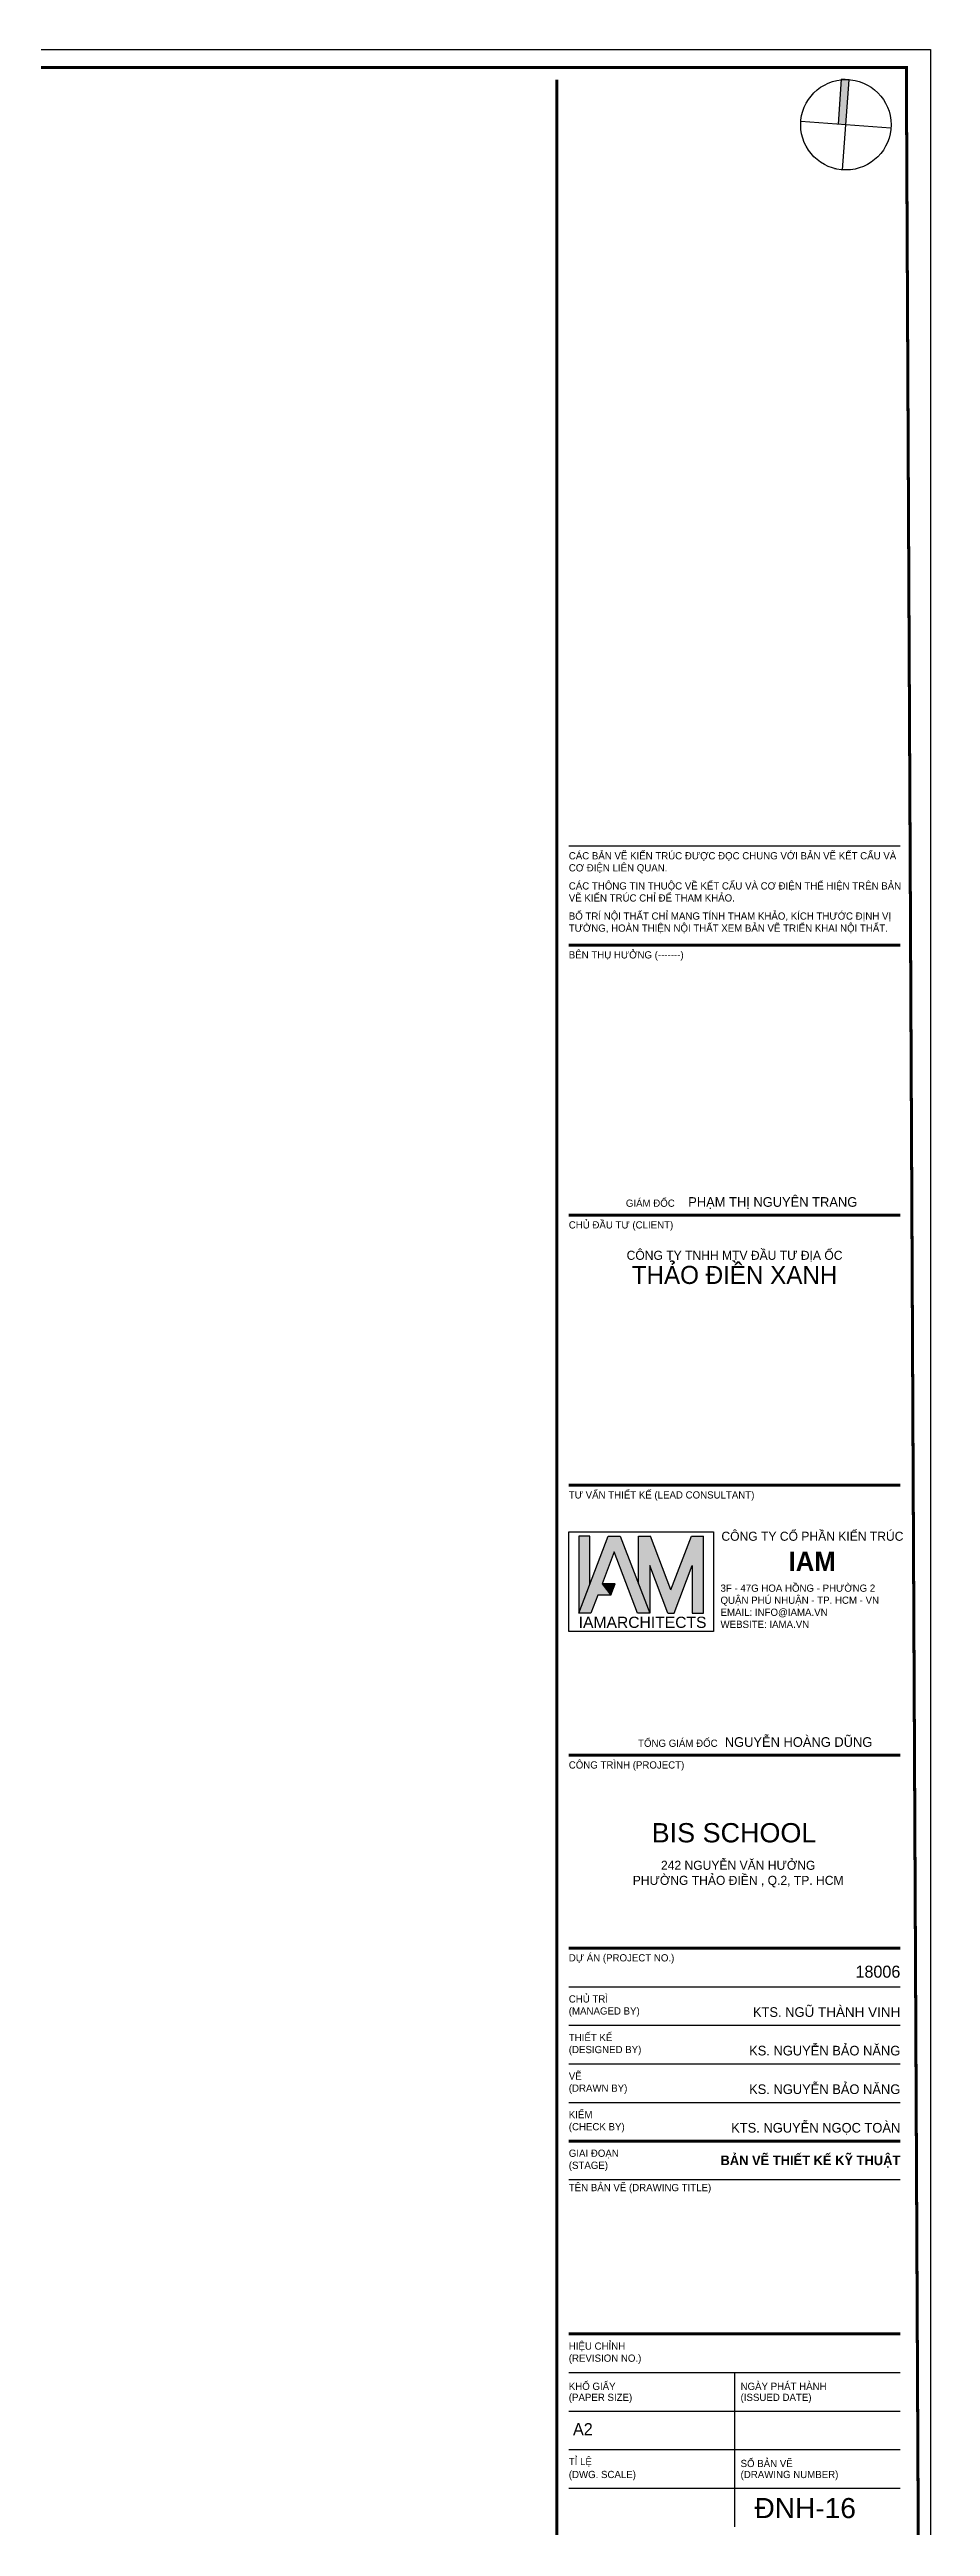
# Model space of a CAD drawing. Header units: inches. Extents: x 1721084 to 1854744, y 225101 to 488646.
# Drawn here: x 1843773 to 1854734, y 414780 to 445601 of the extents above; entities that cross this region are included whole.
import ezdxf
from ezdxf.enums import TextEntityAlignment as Align

# ---------------------------------------------------------------- set-up
doc = ezdxf.new("R2010")
doc.units = ezdxf.units.IN
doc.header["$MEASUREMENT"] = 0
for name, color, linetype in [('A-ANNO-DIM 100', 252, 'Continuous'), ('I.A.M TITLEBLOCK - A2 -H$0$A-ANNO-KEY', 250, 'Continuous'), ('I.A.M TITLEBLOCK - A2 -H$0$A-ANNO-SYMB', 250, 'Continuous'), ('I.A.M TITLEBLOCK - A2 -H$0$A-TBLK-TEXT', 250, 'Continuous'), ('TEXT', 9, 'Continuous')]:
    doc.layers.add(name, color=color, linetype=linetype)
doc.styles.add('ARIAL', font='arial.ttf')
doc.styles.add('I.A.M TITLEBLOCK - A2 -H$0$IAM TEXT', font='VAVON_.TTF', dxfattribs={"height": 2})
doc.styles.add('I.A.M TITLEBLOCK - A2 -H$0$SYMBTEXT', font='ARIALN.TTF', dxfattribs={"width": 0.8})
doc.styles.add('I.A.M TITLEBLOCK - A2 -H$0$TITLE BLOCK', font='arial.ttf')

# ---------------------------------------------------------------- blocks, each defined once
blk = doc.blocks.new('I.A.M TITLEBLOCK - A2 -H$0$LOGO IAM')
h = blk.add_hatch(color=253)
h.dxf.hatch_style = 1
h.paths.add_polyline_path([(0.316, 1.424), (0.148, 1.424), (0.148, 0.272), (0.316, 0.712)])
h = blk.add_hatch(color=251)
h.dxf.hatch_style = 1
h.paths.add_polyline_path([(0.768, 1.424), (0.588, 1.424), (0.148, 0.272), (0.328, 0.272), (0.432, 0.544), (0.628, 0.544), (0.496, 0.712), (0.678, 1.188), (1.028, 0.272), (1.208, 0.272)])
h = blk.add_hatch(color=253)
h.dxf.hatch_style = 1
h.paths.add_polyline_path([(1.22, 1.424), (1.04, 1.424), (1.04, 0.712), (1.208, 0.272), (1.208, 0.984), (1.48, 0.272), (1.572, 0.272), (1.844, 0.984), (1.844, 0.272), (2.012, 0.272), (2.012, 1.424), (1.832, 1.424), (1.526, 0.623)])
h = blk.add_hatch(color=253)
h.dxf.hatch_style = 1
h.paths.add_polyline_path([(0.628, 0.544), (0.692, 0.712), (0.496, 0.712)])
at = {"color": 251}
for p, q in [((0.148, 0.272), (0.588, 1.424)), ((0.678, 1.188), (0.496, 0.712)), ((0.588, 1.424), (0.768, 1.424)), ((1.028, 0.272), (0.678, 1.188)), ((0.768, 1.424), (1.208, 0.272)), ((0.432, 0.544), (0.328, 0.272)), ((0.628, 0.544), (0.432, 0.544)), ((0.328, 0.272), (0.148, 0.272)), ((1.208, 0.272), (1.028, 0.272))]:
    blk.add_line(p, q, dxfattribs=at)
at = {"color": 253}
for p, q in [((1.526, 0.623), (1.22, 1.424)), ((1.526, 0.623), (1.832, 1.424)), ((1.48, 0.272), (1.208, 0.984))]:
    blk.add_line(p, q, dxfattribs=at)
for points in [[(0.316, 0.712), (0.316, 1.424), (0.148, 1.424), (0.148, 0.272)], [(1.04, 0.712), (1.04, 1.424)], [(1.04, 1.424), (1.22, 1.424)], [(1.832, 1.424), (2.012, 1.424)], [(1.844, 0.984), (1.844, 0.272), (2.012, 0.272), (2.012, 1.424)], [(1.208, 0.984), (1.208, 0.272)], [(1.572, 0.272), (1.844, 0.984)], [(0.496, 0.712), (0.628, 0.544), (0.692, 0.712), (0.496, 0.712)], [(1.48, 0.272), (1.572, 0.272)]]:
    blk.add_lwpolyline(points, dxfattribs=at)
at = {"layer": 'Defpoints'}
blk.add_lwpolyline([(2.161, 0), (0, 0), (0, 1.488), (2.161, 1.488)], close=True, dxfattribs=at)
at = {"color": 251, "insert": (0.148, 0.136), "char_height": 0.16727, "attachment_point": 4, "style": 'I.A.M TITLEBLOCK - A2 -H$0$SYMBTEXT'}
blk.add_mtext_dynamic_manual_height_columns('{\\fHelvetica World|b0|i0|c0|p34;\\W1;IAM\\C253;ARCHITECTS}', width=1.76067, gutter_width=315, heights=[0], dxfattribs=at)
blk = doc.blocks.new('I.A.M TITLEBLOCK - A2 -H$0$TRUE NORTH')
at = {"layer": 'I.A.M TITLEBLOCK - A2 -H$0$A-ANNO-SYMB'}
h = blk.add_hatch(color=256, dxfattribs=at)
h.dxf.hatch_style = 1
h.paths.add_polyline_path([(-250, 1479, -0.041886), (0, 1500), (0, 0), (-250, 0)])
h.paths.add_polyline_path([(0, 1500, 0.041886), (-250, 1479), (-250, 1500)])
for points in [[(0, 1500), (-250, 1500)], [(-250, 0), (-250, 1500)], [(0, -1500), (0, 1500)], [(1500, 0), (-1500, 0)], [(-250, -1500), (-250, -1479)]]:
    blk.add_lwpolyline(points, dxfattribs=at)
blk.add_circle((0, 0), 1500, dxfattribs=at)
blk = doc.blocks.new('I.A.M TITLEBLOCK - A2 -H')
at = {"const_width": 0.5}
blk.add_lwpolyline([(5, 3), (592, 3), (590, 417), (5, 417)], close=True, dxfattribs=at)
for points in [[(532, 6), (532, 415)], [(534, 271.4), (589, 271.4)], [(534, 226.6), (589, 226.6)], [(534, 181.8), (589, 181.8)], [(534, 137), (589, 137)], [(534, 105), (589, 105)], [(534, 73), (589, 73)], [(534, 41), (589, 41)]]:
    blk.add_lwpolyline(points, dxfattribs=at)
at = {"color": 2}
for points in [[(534, 287.9), (589, 287.9)], [(534, 98.6), (589, 98.6)], [(534, 92.2), (589, 92.2)], [(534, 85.8), (589, 85.8)], [(534, 79.4), (589, 79.4)], [(534, 73), (589, 73)], [(534, 66.6), (589, 66.6)], [(534, 34.6), (589, 34.6)], [(561.5, 34.6), (561.5, 9)], [(534, 28.2), (589, 28.2)], [(534, 21.8), (589, 21.8)], [(534, 15.4), (589, 15.4)]]:
    blk.add_lwpolyline(points, dxfattribs=at)
at = {"layer": 'Defpoints'}
blk.add_lwpolyline([(0, 420), (594, 420), (594, 0), (0, 0)], close=True, dxfattribs=at)
at = {"xscale": 11.10768265360305, "yscale": 11.10768265360305, "zscale": 11.10768265360305}
blk.add_blockref('I.A.M TITLEBLOCK - A2 -H$0$LOGO IAM', (534, 157.54), dxfattribs=at)
at = {"layer": 'I.A.M TITLEBLOCK - A2 -H$0$A-ANNO-KEY', "xscale": 0.005, "yscale": 0.005, "zscale": 0.005, "rotation": 355.8874453798923}
blk.add_blockref('I.A.M TITLEBLOCK - A2 -H$0$TRUE NORTH', (579.97, 407.52), dxfattribs=at)
at = {"insert": (534.7, 26.2), "char_height": 2, "width": 2.797, "attachment_point": 1, "style": 'I.A.M TITLEBLOCK - A2 -H$0$IAM TEXT'}
blk.add_mtext('A2', dxfattribs=at)
at = {"layer": 'Defpoints', "color": 2, "lineweight": 0, "insert": (589, 70.6), "char_height": 1.6, "width": 56.5421, "attachment_point": 3, "style": 'I.A.M TITLEBLOCK - A2 -H$0$TITLE BLOCK'}
blk.add_mtext('{\\fVNI-Avo|b1|i0|c0|p2;\\C7;BAÛN VEÕ THIEÁT KEÁ KYÕ THUAÄT }', dxfattribs=at)
at = {"layer": 'I.A.M TITLEBLOCK - A2 -H$0$A-TBLK-TEXT', "color": 2, "lineweight": 0, "style": 'I.A.M TITLEBLOCK - A2 -H$0$TITLE BLOCK'}
for s, insert, char_height, width, attachment_point in [('\\pt1.2;{\\fVNI-Avo|b0|i0|c0|p2;CAÙC BAÛN VEÕ KIEÁN TRUÙC ÑÖÔÏC ÑOÏC CHUNG VÔÙI BAÛN VEÕ KEÁT CAÁU VAØ CÔ ÑIEÄN LIEÂN QUAN.}', (534, 286.84), 1.2, 55, 1), ('\\pt1.5;{\\fVNI-Avo|b0|i0|c0|p2;CAÙC THOÂNG TIN THUOÄC VEÀ KEÁT CAÁU VAØ CÔ ÑIEÄN THEÅ HIEÄN TREÂN BAÛN VEÕ KIEÁN TRUÙC CHÆ ÑEÅ THAM KHAÛO.}', (534, 281.84), 1.2, 55.5702, 1), ('\\pt1.5;{\\fVNI-Avo|b0|i0|c0|p2;BOÁ TRÍ NOÄI THAÁT CHÆ MANG TÍNH THAM KHAÛO, KÍCH THÖÔÙC ÑÒNH VÒ TÖÔØNG, HOAØN THIEÄN NOÄI THAÁT XEM BAÛN VEÕ TRIEÅN KHAI NOÄI THAÁT.}', (534, 276.84), 1.2, 55.0778, 1), ('\\pt1.2;{\\fVNI-Avo|b0|i0|c0|p2;BEÂN THUÏ HÖÔÛNG \\C7;(-------)}', (534, 270.4), 1.2, 22.2752, 1), ('{\\fVNI-Avo|b0|i0|c0|p2;\\H0.75x;\\C7;GIAÙM ÑOÁC     \\H1.333x;\\C2;PHAÏM THÒ NGUYEÂN TRANG}', (581.86, 229.6), 1.6, 73.1889, 3), ('\\pt1.2;{\\fVNI-Avo|b0|i0|c0|p2;CHUÛ ÑAÀU TÖ \\C7;(CLIENT)}', (534, 225.6), 1.2, 22.2752, 1), ('\\pt1.2;{\\fVNI-Avo|b0|i0|c0|p2;TÖ VAÁN THIEÁT KEÁ \\C7;(LEAD CONSULTANT)}', (534, 180.8), 1.2, 50.3414, 1), ('{\\fVNI-Avo|b0|i0|c0|p2;\\H0.75x;\\C7;TOÅNG GIAÙM ÑOÁC\\H1.333x;  \\C2;NGUYEÃN HOAØNG DUÕNG}', (584.36, 140), 1.6, 73.1889, 3), ('\\pt1.2;{\\fVNI-Avo|b0|i0|c0|p2;COÂNG TRÌNH \\C7;(PROJECT)}', (534, 136), 1.2, 22.2752, 1), ('\\pt1.2;{\\fVNI-Avo|b0|i0|c0|p2;DÖÏ AÙN \\C7;(PROJECT NO.)}', (534, 104), 1.2, 46.5421, 1), ('\\pt2;{\\fVNI-Avo|b0|i0|c0|p2;\\C7;18006}', (589, 102.1), 2, 46.5421, 3), ('\\pt1.2;{\\fVNI-Avo|b0|i0|c0|p2;CHUÛ TRÌ\\P\\C7;(MANAGED BY)}', (534, 95.4), 1.2, 14, 4), ('{\\fVNI-Avo|b0|i0|c0|p2;KTS. NG}Ũ THÀNH VINH', (589, 95.2), 1.6, 46.5421, 3), ('\\pt1.2;{\\fVNI-Avo|b0|i0|c0|p2;THIEÁT KEÁ \\P\\C7;(DESIGNED BY)}', (534, 89), 1.2, 14, 4), ('{\\fVNI-Avo|b0|i0|c0|p2;KS. NGUYEÃN BAÛO NAÊNG}', (589, 88.8), 1.6, 46.5421, 3), ('\\pt1.2;{\\fVNI-Avo|b0|i0|c0|p2;VEÕ \\P\\C7;(DRAWN BY)}', (534, 82.6), 1.2, 14, 4), ('{\\fVNI-Avo|b0|i0|c0|p2;KS. NGUYEÃN BAÛO NAÊNG}', (589, 82.4), 1.6, 46.5421, 3), ('\\pt1.2;{\\fVNI-Avo|b0|i0|c0|p2;KIEÅM\\P\\C7;(CHECK BY)}', (534, 76.2), 1.2, 14, 4), ('{\\fVNI-Avo|b0|i0|c0|p0;KTS. NGUYEÃN NGOÏC TOAØN}', (589, 76), 1.6, 46.5421, 3), ('\\pt1.2;{\\fVNI-Avo|b0|i0|c0|p2;GIAI ÑOAÏN \\C7;(STAGE)}', (534, 69.8), 1.2, 14, 4), ('\\pt1.2;{\\fVNI-Avo|b0|i0|c0|p2;TEÂN BAÛN VEÕ \\C7;(DRAWING TITLE)}', (534, 65.1), 1.2, 37.4385, 4), ('\\pt1.2;{\\fVNI-Avo|b0|i0|c0|p2;HIEÄU CHÆNH \\C7;(REVISION NO.)}', (534, 37.8), 1.2, 14, 4), ('\\pt1.2;{\\fVNI-Avo|b0|i0|c0|p2;KHOÅ GIAÁY}', (534, 32.3), 1.2, 14, 4), ('\\pt1.2;{\\fVNI-Avo|b0|i0|c0|p2;NGAØY PHAÙT HAØNH}', (562.5, 32.3), 1.2, 22.2752, 4), ('\\pt1.2;{\\fVNI-Avo|b0|i0|c0|p2;\\C7;(PAPER SIZE)}', (534, 30.3), 1.2, 14, 4), ('\\pt1.2;{\\fVNI-Avo|b0|i0|c0|p2;\\C7;(ISSUED DATE)}', (562.5, 30.3), 1.2, 22.2752, 4), ('\\pt1.2;{\\fVNI-Avo|b0|i0|c0|p2;TÆ LEÄ}', (534, 19.7), 1.2, 14, 4), ('\\pt1.2;{\\fVNI-Avo|b0|i0|c0|p2;\\C7;(DWG. SCALE)}', (534, 17.5), 1.2, 14, 4), ('\\pt1.2;{\\fVNI-Avo|b0|i0|c0|p2;SOÁ BAÛN VEÕ}', (562.5, 19.5), 1.2, 22.2752, 4), ('\\pt1.2;{\\fVNI-Avo|b0|i0|c0|p2;\\C7;(DRAWING NUMBER)}', (562.5, 17.5), 1.2, 22.2752, 4)]:
    blk.add_mtext(s, dxfattribs=dict(at, insert=insert, char_height=char_height, width=width, attachment_point=attachment_point))
at = {"layer": 'I.A.M TITLEBLOCK - A2 -H$0$A-TBLK-TEXT', "color": 7, "lineweight": 0, "style": 'I.A.M TITLEBLOCK - A2 -H$0$TITLE BLOCK'}
for s, insert, char_height, width, attachment_point in [('{\\fVNI-Avo|b0|i0|c0|p2;COÂNG TY TNHH MTV ÑAÀU TÖ ÑÒA OÁC \\P\\H2x;THAÛO ÑIEÀN XANH\\H1.5056x; }', (561.5, 220.7), 1.5, 60, 2), ('{\\fVNI-Avo|b0|i0|c0|p2;COÂNG TY COÅ PHAÀN KIEÁN TRUÙC}', (574.42, 174.09), 1.5, 32.0194, 2), ('\\pt3.2;{\\fVNI-Avo|b1|i0|c0|p2;\\C2;IAM}', (574.37, 170.76), 3.2, 32.0194, 2), ('{\\fVNI-Avo|b0|i0|c0|p2;3F - 47G HOA HOÀNG - PHÖÔØNG 2 \\P\\pt1.2;QUAÄN PHUÙ NHUAÄN - TP. HCM - VN\\PEMAIL: INFO@IAMA.VN\\PWEBSITE: IAMA.VN}', (559.17, 165.33), 1.2, 41.4233, 1)]:
    blk.add_mtext(s, dxfattribs=dict(at, insert=insert, char_height=char_height, width=width, attachment_point=attachment_point))
at = {"layer": 'I.A.M TITLEBLOCK - A2 -H$0$A-TBLK-TEXT', "color": 7, "width": 60, "attachment_point": 2, "style": 'I.A.M TITLEBLOCK - A2 -H$0$TITLE BLOCK'}
for s, insert, char_height in [('BIS SCHOOL', (561.41, 125.75), 3.2), ('{\\fVNI-Avo|b0|i0|c0|p0;242 NGUYEÃN VAÊN HÖÔÛNG \\PPHÖÔØNG THAÛO ÑIEÀN , Q.2, TP. HCM}', (562.1, 119.5), 1.5)]:
    blk.add_mtext(s, dxfattribs=dict(at, insert=insert, char_height=char_height))

msp = doc.modelspace()

# ---------------------------------------------------------------- block references
at = {"layer": 'A-ANNO-DIM 100', "xscale": 75, "yscale": 75, "zscale": 75}
msp.add_blockref('I.A.M TITLEBLOCK - A2 -H', (1810183.5, 414101), dxfattribs=at)

# ---------------------------------------------------------------- texts
at = {"layer": 'TEXT', "color": 7, "linetype": 'Continuous', "style": 'ARIAL'}
msp.add_text('ĐNH-16', height=250, dxfattribs=at).set_placement((1853175.3, 414884.2), align=Align.CENTER)

doc.saveas('drawing.dxf')
